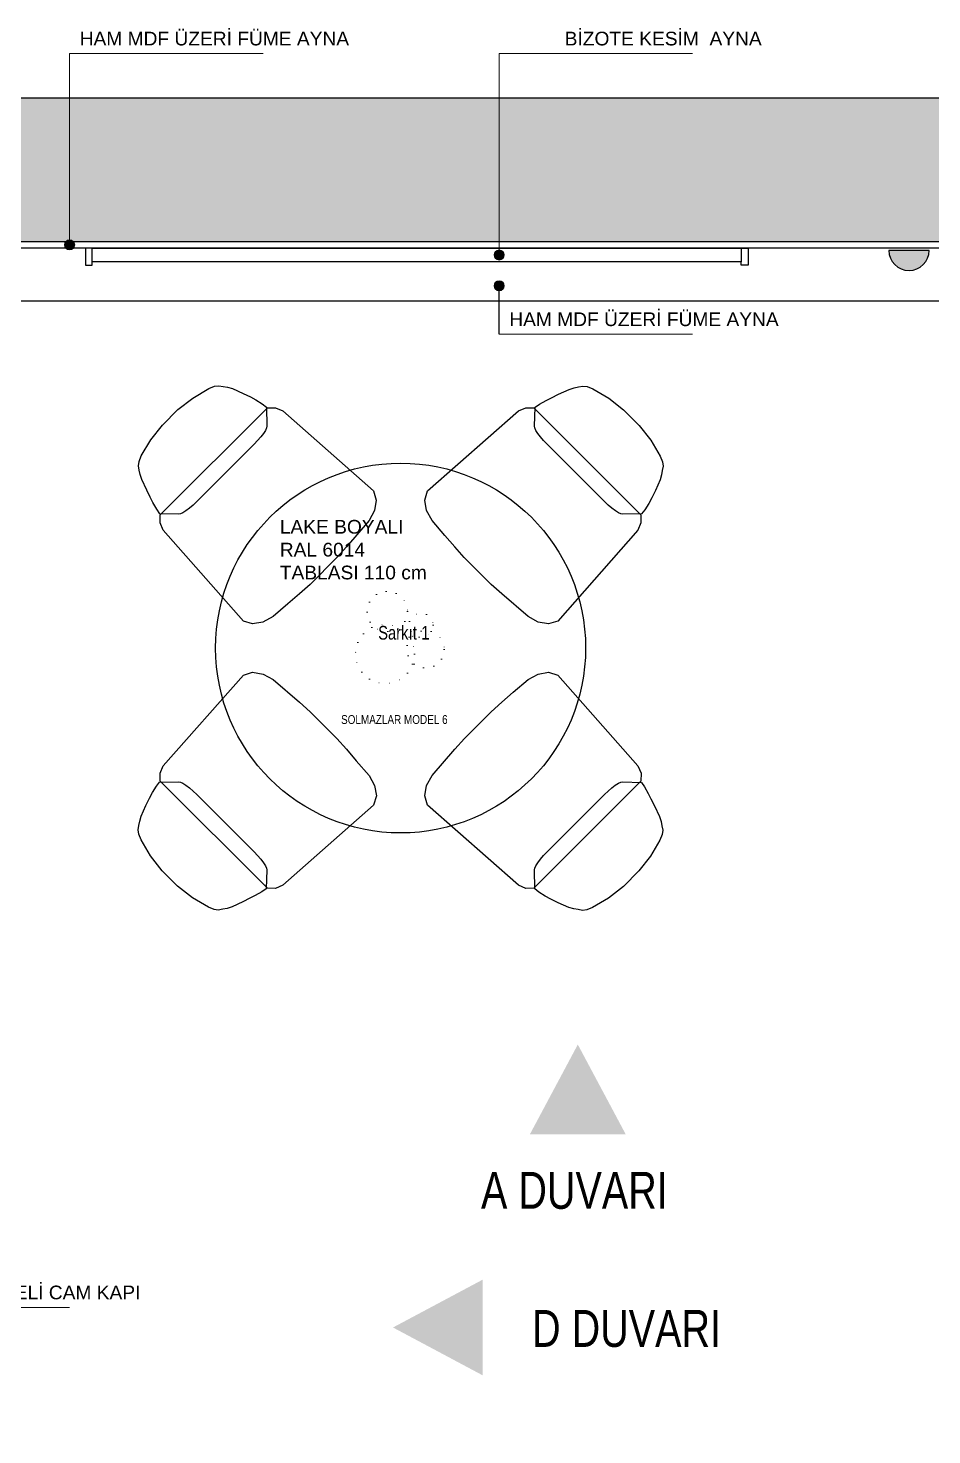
# Model space of a CAD drawing. Header units: millimetres. Extents: x 7687 to 15428, y -715 to 4028.
# Drawn here: x 8471.7 to 8740.4, y 3407.7 to 3826.2 of the extents above; entities that cross this region are included whole.
import ezdxf

# ---------------------------------------------------------------- set-up
doc = ezdxf.new("R2010")
doc.units = ezdxf.units.MM
doc.linetypes.add('14.022_CEKIRDEKLER_SAFTLAR_+51.00$0$ACAD_ISO07W100', pattern=[3, 0, -3])
doc.linetypes.add('ACAD_ISO07W100', pattern=[3, 0, -3])
for name, color, linetype in [('AYNA', 145, 'Continuous'), ('FÜME CAM', 122, 'Continuous'), ('LAMİNANT MASA', 121, 'Continuous'), ('YAZI', 121, 'Continuous')]:
    doc.layers.add(name, color=color, linetype=linetype)
for name, color, linetype, lineweight in [('Sarkıt Ayd.', 50, 'ACAD_ISO07W100', 0), ('SS_FURNITURE', 23, 'Continuous', 25), ('yazı', 7, 'Continuous', 20)]:
    doc.layers.add(name, color=color, linetype=linetype, lineweight=lineweight)
doc.styles.add('OTEL AKSARAY', font='', dxfattribs={"width": 0.8})
doc.styles.add('ROMANC', font='arial.ttf')
doc.styles.get('OTEL AKSARAY').set_extended_font_data('FrankRuehl')

# ---------------------------------------------------------------- blocks, each defined once
blk = doc.blocks.new('fxtgd')
at = {"layer": 'Sarkıt Ayd.', "linetype": '14.022_CEKIRDEKLER_SAFTLAR_+51.00$0$ACAD_ISO07W100'}
for centre, radius in [((47577.87, 3685.46), 6), ((47587.87, 3681.37), 3.6), ((47577.16, 3672.82), 8.75), ((47589.2, 3674.2), 5.55)]:
    blk.add_circle(centre, radius, dxfattribs=at)
at = {"layer": 'Sarkıt Ayd.', "insert": (47575.13, 3681.18), "char_height": 4.08, "attachment_point": 1, "style": 'OTEL AKSARAY'}
blk.add_mtext_dynamic_manual_height_columns('Sark{\\fArial|b0|i0|c162|p34;ıt 1}', width=49.5719, gutter_width=425, heights=[0], dxfattribs=at)
blk = doc.blocks.new('LAKE BOYALI MDF')
at = {"layer": 'LAMİNANT MASA'}
blk.add_circle((47554.37, 3964.93), 55, dxfattribs=at)
at = {"layer": 'Sarkıt Ayd.'}
blk.add_blockref('fxtgd', (-27.42, 290.34), dxfattribs=at)
at = {"layer": 'yazı', "insert": (47518.45, 4003.04), "char_height": 4.08, "attachment_point": 1, "style": 'ROMANC'}
blk.add_mtext_dynamic_manual_height_columns('{\\fArial|b0|i0|c177|p34;LAKE BOYALI \\PRAL 6014\\PTABLASI }110 cm', width=49.5719, gutter_width=425, heights=[0], dxfattribs=at)
blk = doc.blocks.new('A$C45576B5D')
for points, elevation in [([(0, 45.99), (16.66, 14.04), (18.37, 12.42), (20.59, 11.58), (61.76, 29.87), (62.63, 32.08), (62.58, 34.44), (50.04, 68.21), (47.77, 69.95), (44.71, 70.58), (41.3, 70.12), (31.58, 66.66), (27.59, 65.16), (17.31, 60.59), (13.53, 58.64), (9.56, 56.5), (4.44, 53.75), (1.81, 51.52), (0.23, 48.84)], 3.76), ([(20.87, 11.3), (21.76, 10), (23.25, 8.22), (24.42, 6.92), (25.98, 5.2), (28.46, 2.69), (29.66, 1.69), (30.75, 0.97), (31.91, 0.3), (33.16, 0.01), (34.93, 0), (40.38, 0.94), (45.73, 2.56), (51.7, 5.21), (56.48, 8.09), (60.84, 11.51), (62.07, 12.88), (62.69, 14), (62.97, 15.31), (63.21, 16.58), (63.36, 18.08), (63.17, 21.61), (62.95, 24.01), (62.74, 25.84), (62.31, 28.03), (61.83, 29.5), (56.59, 31.67), (56.08, 31.77), (55.28, 31.71), (54.24, 31.49), (53, 31.13), (51.63, 30.64), (50.22, 30.05), (39.21, 25.16), (28.2, 20.27), (26.82, 19.62), (25.55, 18.94), (24.45, 18.26), (23.58, 17.63), (23, 17.08), (22.73, 16.63)], 13)]:
    blk.add_lwpolyline(points, close=True, dxfattribs=dict(elevation=elevation))

msp = doc.modelspace()

# ---------------------------------------------------------------- hatches: boundary and pattern name
at = {"true_color": 0xcd2027}
h = msp.add_hatch(color=242, dxfattribs=at)
h.dxf.hatch_style = 1
h.paths.add_polyline_path([(9498.39, 3787.78), (9919.45, 3787.78), (10041.95, 3787.78), (10041.58, 3757.38), (10323.48, 3753.94), (10323.48, 3237.21), (10312.98, 3237.21), (10312.98, 3206.31), (10273.73, 3206.31), (10273.73, 2599.74), (10229.17, 2600.13), (10229.17, 2546.14), (10273.73, 2546.14), (10273.73, 2157.73), (10225.31, 2157.76), (10224.84, 2104.15), (10273.73, 2103.73), (10273.73, 1976.72), (9427.2, 1976.72), (9427.2, 2043.9), (9412.2, 2043.9), (9411.61, 1976.73), (9200.2, 1976.72), (9200.2, 2030.72), (9150.2, 2030.72), (9150.2, 2534.31), (9205.65, 2534.31), (9205.6, 2562.87), (9412.2, 2561.07), (9412.2, 2123.9), (9427.2, 2123.9), (9427.2, 2857.4), (9412.2, 2857.4), (9412.2, 2788.58), (9374.41, 2788.58), (9374.41, 2773.58), (9412.2, 2773.58), (9412.2, 2588.58), (9291.05, 2588.58), (9291.05, 2773.58), (9294.41, 2773.58), (9294.41, 2788.58), (9273.05, 2788.58), (9273.05, 2773.58), (9276.05, 2773.58), (9276.05, 2587.82), (9150.2, 2587.82), (9150.2, 2773.58), (9194.55, 2773.58), (9194.55, 2788.58), (9193.05, 2788.58), (9150.2, 2788.58), (9150.2, 2947.06), (9412.2, 2947.06), (9412.2, 2937.4), (9427.2, 2937.4), (9427.2, 3212.81), (9092.54, 3212.81), (9092.54, 3197.81), (9412.2, 3197.81), (9412.2, 2962.06), (9150.2, 2962.06), (9150.2, 3079.81), (9008.2, 3079.81), (9008.2, 3202.81), (9011.79, 3202.81), (9011.79, 3212.81), (9008.2, 3212.81), (9008.2, 3258.81), (8954.2, 3258.81), (8954.2, 3212.81), (8981.2, 3212.81), (8981.2, 3022.81), (8811.2, 3022.81), (8811.2, 3212.81), (8791.2, 3212.81), (8791.2, 3042.81), (8381.2, 3042.81), (8381.2, 3212.81), (8375.2, 3212.81), (8375.2, 3036.81), (8338.2, 3036.81), (8338.2, 3049.31), (8265.7, 3049.31), (8265.7, 3029.31), (8158.7, 3029.31), (8158.7, 3009.31), (9130.2, 3009.31), (9130.2, 1956.72), (10293.73, 1956.72), (10293.73, 3195.96), (10323.48, 3195.96), (10343.48, 3195.96), (10343.48, 3805.34), (8003.59, 3805.34), (8003.59, 3762.68), (9498.39, 3762.68)])
at = {"layer": 'AYNA', "true_color": 0x727430}
h = msp.add_hatch(color=67, dxfattribs=at)
h.dxf.hatch_style = 1
h.paths.add_polyline_path([(8739.59, 3760.06), (8727.59, 3760.06, 1)])
at = {"layer": 'YAZI'}
h = msp.add_hatch(color=256, dxfattribs=at)
h.dxf.hatch_style = 1
h.paths.add_polyline_path([(8620.85, 3497.14), (8649.35, 3497.14), (8635.1, 3523.84)])
h = msp.add_hatch(color=256, dxfattribs=at)
h.dxf.hatch_style = 1
h.paths.add_polyline_path([(8580.15, 3439.68), (8606.85, 3425.43), (8606.85, 3453.93)])
at = {"layer": 'yazı'}
h = msp.add_hatch(color=256, dxfattribs=at)
h.dxf.hatch_style = 1
h.paths.add_polyline_path([(8485.49, 3761.68), (8482.49, 3761.68, 1)])
h.paths.add_polyline_path([(8483.99, 3763.18), (8483.99, 3761.68), (8485.49, 3761.68, 0.414214)])
h.paths.add_polyline_path([(8483.99, 3763.18, 0.414214), (8482.49, 3761.68), (8483.99, 3761.68)])
h = msp.add_hatch(color=256, dxfattribs=at)
h.dxf.hatch_style = 1
h.paths.add_polyline_path([(8613.23, 3758.68), (8610.23, 3758.68, 1)])
h.paths.add_polyline_path([(8611.73, 3760.18), (8611.73, 3758.68), (8613.23, 3758.68, 0.414214)])
h.paths.add_polyline_path([(8611.73, 3760.18, 0.414214), (8610.23, 3758.68), (8611.73, 3758.68)])
h = msp.add_hatch(color=256, dxfattribs=at)
h.dxf.hatch_style = 1
h.paths.add_polyline_path([(8613.23, 3749.54), (8610.23, 3749.54, 1)])
h.paths.add_polyline_path([(8611.73, 3751.04), (8611.73, 3749.54), (8613.23, 3749.54, 0.414214)])
h.paths.add_polyline_path([(8611.73, 3751.04, 0.414214), (8610.23, 3749.54), (8611.73, 3749.54)])

# ---------------------------------------------------------------- linework, layer by layer
at = {"color": 242, "true_color": 0xcd2027}
msp.add_lwpolyline([(10343.48, 3805.34), (8003.59, 3805.34), (8003.59, 3762.68), (9498.39, 3762.68)], dxfattribs=at)
msp.add_lwpolyline([(8739.59, 3760.06), (8727.59, 3760.06, 1)], format="xyb", close=True, dxfattribs=at)
at = {"layer": 'AYNA', "color": 241, "true_color": 0xf7abae}
for points in [[(8490.69, 3760.68), (8488.69, 3760.68), (8488.69, 3756.68), (8488.69, 3755.68), (8490.69, 3755.68), (8490.69, 3756.68)], [(8683.71, 3760.68), (8685.71, 3760.68), (8685.71, 3756.68), (8685.71, 3755.68), (8683.71, 3755.68), (8683.71, 3756.68)]]:
    msp.add_lwpolyline(points, dxfattribs=at)
at = {"layer": 'AYNA'}
msp.add_lwpolyline([(8683.71, 3760.68), (8683.71, 3756.68), (8490.69, 3756.68), (8490.69, 3760.68)], close=True, dxfattribs=at)
at = {"layer": 'FÜME CAM'}
msp.add_lwpolyline([(9498.39, 3762.68), (9498.39, 3760.68), (8383.2, 3760.68), (8383.2, 3762.68)], close=True, dxfattribs=at)
msp.add_lwpolyline([(8383.2, 3760.06), (8383.2, 3745.06), (9498.39, 3745.06), (9498.39, 3760.06)], dxfattribs=at)
at = {"layer": 'YAZI'}
msp.add_line((8611.73, 3735.09), (8611.73, 3749.54), dxfattribs=at)
at = {"layer": 'yazı'}
for p, q in [((8669.24, 3818.57), (8611.73, 3818.57)), ((8611.73, 3818.57), (8611.73, 3758.68)), ((8669.24, 3735.09), (8611.73, 3735.09)), ((8483.91, 3445.62), (8426.4, 3445.62))]:
    msp.add_line(p, q, dxfattribs=at)
msp.add_lwpolyline([(8541.5, 3818.57), (8483.99, 3818.57), (8483.99, 3760.68)], dxfattribs=at)
for centre in [(8483.99, 3761.68), (8611.73, 3758.68), (8611.73, 3749.54)]:
    msp.add_circle(centre, 1.5, dxfattribs=at)

# ---------------------------------------------------------------- block references
at = {"layer": 'SS_FURNITURE', "xscale": -1}
for p, rotation in [((8606.96, 3731.44, -3.76), 158.9523480858343), ((8492.75, 3666.32, -3.76), 248.9523480858344), ((8557.87, 3552.11, -3.76), 338.9523480858343), ((8672.08, 3617.23, -3.76), 68.95234808583432)]:
    msp.add_blockref('A$C45576B5D', p, dxfattribs=dict(at, rotation=rotation))
at = {"layer": 'YAZI'}
msp.add_blockref('LAKE BOYALI MDF', (-38971.96, -323.16), dxfattribs=at)

# ---------------------------------------------------------------- texts
at = {"layer": 'YAZI', "char_height": 10.994, "style": 'OTEL AKSARAY'}
for s, insert, attachment_point in [('A DUVARI', (8606.31, 3485.97), 1), ('D DUVARI', (8677.69, 3444.9), 3)]:
    msp.add_mtext_dynamic_manual_height_columns(s, width=218.8247, gutter_width=183.23, heights=[0], dxfattribs=dict(at, insert=insert, attachment_point=attachment_point))
at = {"layer": 'yazı'}
for s, width, insert, char_height, attachment_point, style in [('HAM MDF ÜZERİ FÜME AYNA', 252.8052, (8567.09, 3825.09), 4.08, 3, 'ROMANC'), ('BİZOTE KESİM  AYNA', 252.8052, (8689.78, 3825.09), 4.08, 3, 'ROMANC'), ('HAM MDF ÜZERİ FÜME AYNA', 252.8052, (8694.83, 3741.61), 4.08, 3, 'ROMANC'), ('{\\fArial|b0|i0|c162|p34;SOLMAZLAR MODEL 6}', 37.1071, (8564.7, 3621.83), 2.6438, 1, 'OTEL AKSARAY')]:
    msp.add_mtext_dynamic_manual_height_columns(s, width=width, gutter_width=425, heights=[0], dxfattribs=dict(at, insert=insert, char_height=char_height, attachment_point=attachment_point, style=style))
note = msp.add_mtext_dynamic_manual_height_columns('RUSTİK ÇERÇEVELİ CAM KAPI\\P', width=252.8052, gutter_width=0, heights=[5.12, 0], dxfattribs=dict(at, insert=(8421.43, 3452.14), char_height=4.08, attachment_point=1, style='ROMANC'))

doc.saveas('drawing.dxf')
